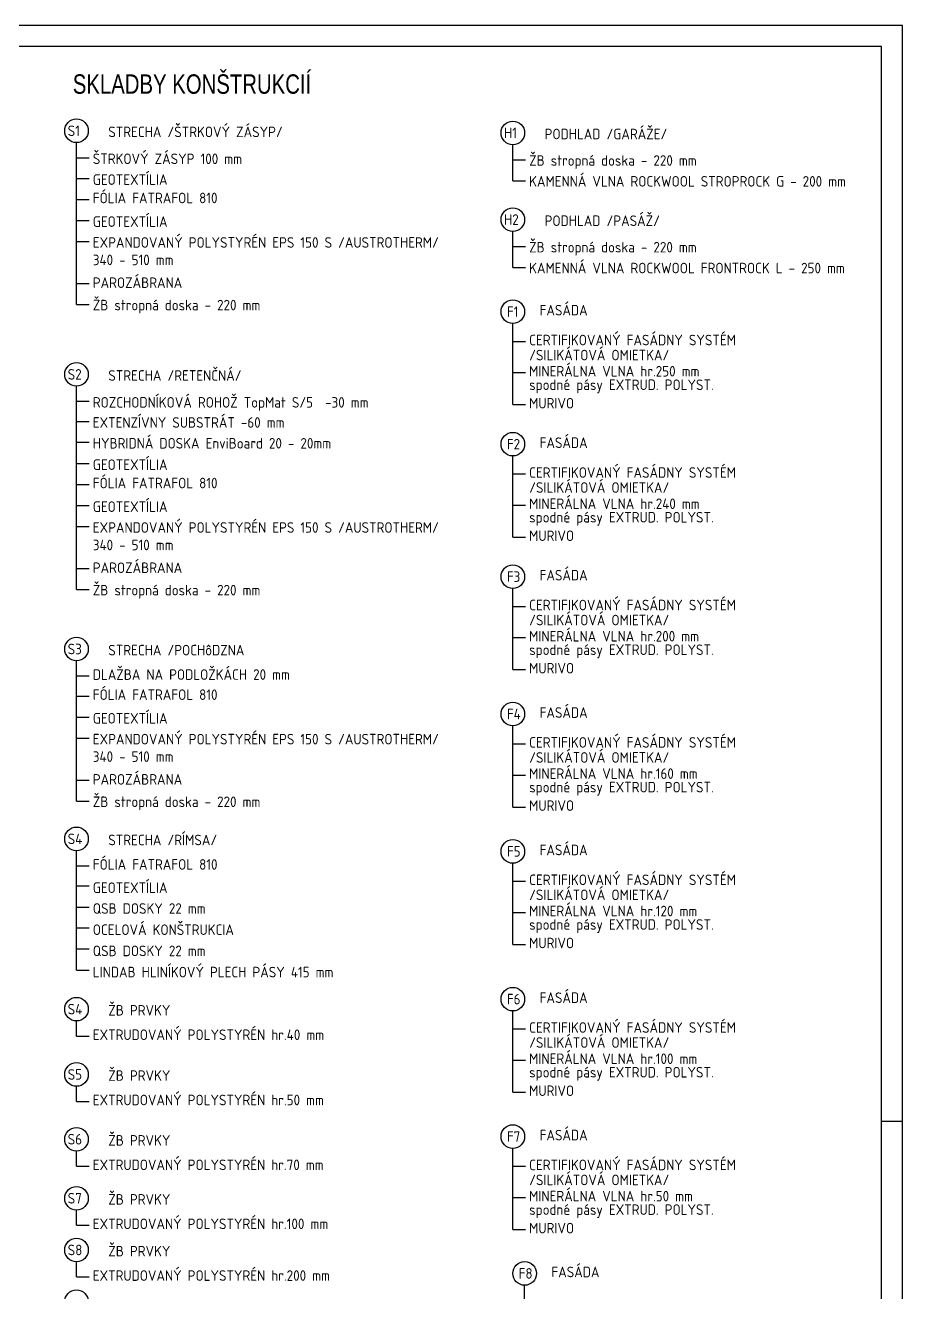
# Model space of a CAD drawing. Extents: x 3792242 to 5145247, y -1546315 to -1031918.
# Drawn here: x 3952818 to 3963214, y -1532873 to -1517856 of the extents above; entities that cross this region are included whole.
import ezdxf

# ---------------------------------------------------------------- set-up
doc = ezdxf.new("R2010")
doc.units = 0
doc.header["$MEASUREMENT"] = 0
doc.layers.add('OKNÁ', color=143, linetype='CONTINUOUS')
doc.layers.add('TENKÁ', color=7, linetype='CONTINUOUS')
doc.styles.add('STYLE1', font='isocp.shx')
doc.styles.add('style4', font='arial.ttf', dxfattribs={"width": 0.75})

msp = doc.modelspace()

# ---------------------------------------------------------------- linework, layer by layer
at = {"layer": 'OKNÁ', "ltscale": 0.25}
for p, q in [((3953423.966, -1521162.555), (3953423.966, -1519245.041)), ((3958594.466, -1519696.238), (3958594.466, -1519270.13)), ((3953423.966, -1519424.372), (3953573.966, -1519424.372)), ((3958594.466, -1519449.461), (3958744.466, -1519449.461)), ((3953423.966, -1519671.149), (3953573.966, -1519671.149)), ((3958594.466, -1519696.238), (3958744.466, -1519696.238)), ((3953423.966, -1519917.926), (3953573.966, -1519917.926)), ((3953423.966, -1520169.001), (3953573.966, -1520169.001)), ((3958594.466, -1520723.738), (3958594.466, -1520297.63)), ((3953423.966, -1520415.778), (3953573.966, -1520415.778)), ((3958594.466, -1520476.961), (3958744.466, -1520476.961)), ((3958594.466, -1520723.738), (3958744.466, -1520723.738)), ((3953423.966, -1520915.778), (3953573.966, -1520915.778)), ((3953423.966, -1521162.555), (3953573.966, -1521162.555)), ((3958594.466, -1522350.267), (3958594.466, -1521388.669)), ((3958594.466, -1521601.382), (3958744.466, -1521601.382)), ((3958594.466, -1521971.159), (3958744.466, -1521971.159)), ((3953423.966, -1524540.46), (3953423.966, -1522131.541)), ((3953423.966, -1522310.872), (3953573.966, -1522310.872)), ((3958594.466, -1522350.267), (3958744.466, -1522350.267)), ((3953423.966, -1522549.055), (3953573.966, -1522549.055)), ((3953423.966, -1522795.832), (3953573.966, -1522795.832)), ((3953423.966, -1523049.055), (3953573.966, -1523049.055)), ((3958594.466, -1523920.267), (3958594.466, -1522958.669)), ((3958594.466, -1523171.382), (3958744.466, -1523171.382)), ((3953423.966, -1523295.832), (3953573.966, -1523295.832)), ((3958594.466, -1523541.159), (3958744.466, -1523541.159)), ((3953423.966, -1523546.906), (3953573.966, -1523546.906)), ((3953423.966, -1523793.683), (3953573.966, -1523793.683)), ((3958594.466, -1523920.267), (3958744.466, -1523920.267)), ((3953423.966, -1524293.683), (3953573.966, -1524293.683)), ((3953423.966, -1524540.46), (3953573.966, -1524540.46)), ((3958594.466, -1525490.267), (3958594.466, -1524528.669)), ((3958594.466, -1524741.382), (3958744.466, -1524741.382)), ((3958594.466, -1525111.159), (3958744.466, -1525111.159)), ((3953423.966, -1527048.349), (3953423.966, -1525386.207)), ((3958594.466, -1525490.267), (3958744.466, -1525490.267)), ((3953423.966, -1525565.538), (3953573.966, -1525565.538)), ((3953423.966, -1525803.721), (3953573.966, -1525803.721)), ((3953423.966, -1525803.721), (3953573.966, -1525803.721)), ((3953423.966, -1526054.795), (3953573.966, -1526054.795)), ((3958594.466, -1527118.332), (3958594.466, -1526156.733)), ((3953423.966, -1526301.572), (3953573.966, -1526301.572)), ((3958594.466, -1526369.446), (3958744.466, -1526369.446)), ((3953423.966, -1526801.572), (3953573.966, -1526801.572)), ((3958594.466, -1526739.223), (3958744.466, -1526739.223)), ((3953423.966, -1527048.349), (3953573.966, -1527048.349)), ((3958594.466, -1527118.332), (3958744.466, -1527118.332)), ((3953423.966, -1529051.294), (3953423.966, -1527635.929)), ((3953423.966, -1527815.26), (3953573.966, -1527815.26)), ((3958594.466, -1528746.396), (3958594.466, -1527784.798)), ((3958594.466, -1527997.51), (3958744.466, -1527997.51)), ((3953423.966, -1528053.443), (3953573.966, -1528053.443)), ((3953423.966, -1528053.443), (3953573.966, -1528053.443)), ((3953423.966, -1528304.517), (3953573.966, -1528304.517)), ((3958594.466, -1528367.287), (3958744.466, -1528367.287)), ((3953423.966, -1528551.294), (3953573.966, -1528551.294)), ((3953423.966, -1528798.072), (3953573.966, -1528798.072)), ((3958594.466, -1528746.396), (3958744.466, -1528746.396)), ((3953423.966, -1529051.294), (3953573.966, -1529051.294)), ((3958594.466, -1530496.96), (3958594.466, -1529535.362)), ((3953423.966, -1529833.41), (3953423.966, -1529654.079)), ((3953423.966, -1529833.41), (3953573.966, -1529833.41)), ((3958594.466, -1529748.075), (3958744.466, -1529748.075)), ((3958594.466, -1530117.852), (3958744.466, -1530117.852)), ((3953423.966, -1530606.91), (3953423.966, -1530427.579)), ((3958594.466, -1530496.96), (3958744.466, -1530496.96)), ((3953423.966, -1530606.91), (3953573.966, -1530606.91)), ((3953423.966, -1531374.91), (3953423.966, -1531195.579)), ((3958594.466, -1532125.025), (3958594.466, -1531163.426)), ((3953423.966, -1531374.91), (3953573.966, -1531374.91)), ((3958594.466, -1531376.139), (3958744.466, -1531376.139)), ((3958594.466, -1531745.916), (3958744.466, -1531745.916)), ((3953423.966, -1532074.309), (3953423.966, -1531894.977)), ((3953423.966, -1532074.309), (3953573.966, -1532074.309)), ((3958594.466, -1532125.025), (3958744.466, -1532125.025)), ((3953423.966, -1532687.309), (3953423.966, -1532507.977)), ((3953423.966, -1532687.309), (3953573.966, -1532687.309)), ((3958734.337, -1533747.07), (3958734.337, -1532785.471))]:
    msp.add_line(p, q, dxfattribs=at)
for centre in [(3953423.966, -1519105.041), (3958594.466, -1519130.13), (3958594.466, -1520157.63), (3958594.466, -1521248.669), (3953423.966, -1521991.541), (3958594.466, -1522818.669), (3958594.466, -1524388.669), (3953423.966, -1525246.207), (3958594.466, -1526016.733), (3953423.966, -1527495.929), (3958594.466, -1527644.798), (3953423.966, -1529514.079), (3958594.466, -1529395.362), (3953423.966, -1530287.579), (3958594.466, -1531023.426), (3953423.966, -1531055.579), (3953423.966, -1531754.977), (3953423.966, -1532367.977), (3958734.337, -1532645.471), (3953423.966, -1532980.977)]:
    msp.add_circle(centre, 140, dxfattribs=at)
at = {"layer": 'TENKÁ', "color": 7}
for p, q in [((3963213.575, -1517855.516), (3886156.575, -1517855.516)), ((3963213.575, -1545689.552), (3963213.575, -1517855.516)), ((3962963.575, -1518105.516), (3886406.575, -1518105.516)), ((3962963.575, -1545439.552), (3962963.575, -1518105.516))]:
    msp.add_line(p, q, dxfattribs=at)
at = {"layer": 'TENKÁ', "ltscale": 0.25}
msp.add_line((3962963.575, -1530839.552), (3963213.575, -1530839.552), dxfattribs=at)

# ---------------------------------------------------------------- texts
at = {"layer": 'TENKÁ', "ltscale": 0.25, "style": 'style4', "width": 0.75}
msp.add_text('SKLADBY KONŠTRUKCIÍ', height=230, dxfattribs=at).set_placement((3953379.828, -1518666.242))
at = {"layer": 'TENKÁ', "ltscale": 0.25, "style": 'STYLE1'}
for s, p in [('STRECHA /ŠTRKOVÝ ZÁSYP/', (3953800.71, -1519180.551)), ('PODHLAD /GARÁŽE/', (3958971.21, -1519205.64)), ('S1', (3953319.662, -1519167.219)), ('H1', (3958490.162, -1519192.307)), ('ŠTRKOVÝ ZÁSYP 100 mm', (3953617.053, -1519499.248)), ('ŽB stropná doska - 220 mm', (3958787.553, -1519519.734)), ('GEOTEXTÍLIA', (3953617.053, -1519746.025)), ('KAMENNÁ VLNA ROCKWOOL STROPROCK G - 200 mm', (3958787.553, -1519766.511)), ('FÓLIA FATRAFOL 810', (3953617.053, -1519963.817)), ('GEOTEXTÍLIA', (3953617.053, -1520243.877)), ('PODHLAD /PASÁŽ/', (3958971.21, -1520233.14)), ('H2', (3958490.162, -1520219.807)), ('EXPANDOVANÝ POLYSTYRÉN EPS 150 S /AUSTROTHERM/', (3953617.053, -1520490.654)), ('ŽB stropná doska - 220 mm', (3958787.553, -1520547.234)), ('340 - 510 mm', (3953617.053, -1520697.828)), ('KAMENNÁ VLNA ROCKWOOL FRONTROCK L - 250 mm', (3958787.553, -1520794.011)), ('PAROZÁBRANA', (3953617.053, -1520967.302)), ('ŽB stropná doska - 220 mm', (3953617.053, -1521232.828)), ('FASÁDA', (3958911.731, -1521293.689)), ('F1', (3958523.162, -1521310.847)), ('CERTIFIKOVANÝ FASÁDNY SYSTÉM', (3958787.553, -1521647.272)), ('/SILIKÁTOVÁ OMIETKA/', (3958787.553, -1521825.272)), ('MINERÁLNA VLNA hr.250 mm', (3958787.553, -1522017.049)), ('S2', (3953319.662, -1522053.719)), ('STRECHA /RETENČNÁ/', (3953800.71, -1522067.051)), ('spodné pásy EXTRUD. POLYST.', (3958787.553, -1522177.049)), ('ROZCHODNÍKOVÁ ROHOŽ TopMat S/5  -30 mm', (3953617.053, -1522385.748)), ('MURIVO', (3958787.553, -1522396.158)), ('EXTENZÍVNY SUBSTRÁT -60 mm', (3953617.053, -1522623.931)), ('HYBRIDNÁ DOSKA EnviBoard 20 - 20mm', (3953617.053, -1522870.708)), ('F2', (3958523.162, -1522880.847)), ('FASÁDA', (3958911.731, -1522863.689)), ('GEOTEXTÍLIA', (3953617.053, -1523123.931)), ('CERTIFIKOVANÝ FASÁDNY SYSTÉM', (3958787.553, -1523217.272)), ('FÓLIA FATRAFOL 810', (3953617.053, -1523341.723)), ('/SILIKÁTOVÁ OMIETKA/', (3958787.553, -1523395.272)), ('GEOTEXTÍLIA', (3953617.053, -1523621.782)), ('MINERÁLNA VLNA hr.240 mm', (3958787.553, -1523587.049)), ('spodné pásy EXTRUD. POLYST.', (3958787.553, -1523747.049)), ('EXPANDOVANÝ POLYSTYRÉN EPS 150 S /AUSTROTHERM/', (3953617.053, -1523868.559)), ('MURIVO', (3958787.553, -1523966.158)), ('340 - 510 mm', (3953617.053, -1524075.734)), ('PAROZÁBRANA', (3953617.053, -1524345.207)), ('FASÁDA', (3958911.731, -1524433.689)), ('ŽB stropná doska - 220 mm', (3953617.053, -1524610.734)), ('F3', (3958523.162, -1524450.847)), ('CERTIFIKOVANÝ FASÁDNY SYSTÉM', (3958787.553, -1524787.272)), ('/SILIKÁTOVÁ OMIETKA/', (3958787.553, -1524965.272)), ('MINERÁLNA VLNA hr.200 mm', (3958787.553, -1525157.049)), ('S3', (3953319.662, -1525308.385)), ('STRECHA /POCHôDZNA', (3953800.71, -1525321.718)), ('spodné pásy EXTRUD. POLYST.', (3958787.553, -1525317.049)), ('DLAŽBA NA PODLOŽKÁCH 20 mm', (3953617.053, -1525611.429)), ('MURIVO', (3958787.553, -1525536.158)), ('FÓLIA FATRAFOL 810', (3953617.053, -1525849.612)), ('FASÁDA', (3958911.731, -1526061.753)), ('GEOTEXTÍLIA', (3953617.053, -1526129.671)), ('F4', (3958523.162, -1526078.911)), ('EXPANDOVANÝ POLYSTYRÉN EPS 150 S /AUSTROTHERM/', (3953617.053, -1526376.448)), ('CERTIFIKOVANÝ FASÁDNY SYSTÉM', (3958787.553, -1526415.337)), ('340 - 510 mm', (3953617.053, -1526583.623)), ('/SILIKÁTOVÁ OMIETKA/', (3958787.553, -1526593.337)), ('PAROZÁBRANA', (3953617.053, -1526853.096)), ('MINERÁLNA VLNA hr.160 mm', (3958787.553, -1526785.114)), ('spodné pásy EXTRUD. POLYST.', (3958787.553, -1526945.114)), ('ŽB stropná doska - 220 mm', (3953617.053, -1527118.623)), ('MURIVO', (3958787.553, -1527164.222)), ('S4', (3953319.662, -1527558.107)), ('STRECHA /RÍMSA/', (3953800.71, -1527571.44)), ('F5', (3958523.162, -1527706.976)), ('FASÁDA', (3958911.731, -1527689.818)), ('FÓLIA FATRAFOL 810', (3953617.053, -1527861.151)), ('CERTIFIKOVANÝ FASÁDNY SYSTÉM', (3958787.553, -1528043.401)), ('GEOTEXTÍLIA', (3953617.053, -1528136.913)), ('/SILIKÁTOVÁ OMIETKA/', (3958787.553, -1528221.401)), ('QSB DOSKY 22 mm', (3953617.053, -1528383.691)), ('MINERÁLNA VLNA hr.120 mm', (3958787.553, -1528413.178)), ('OCELOVÁ KONŠTRUKCIA', (3953617.053, -1528634.765)), ('spodné pásy EXTRUD. POLYST.', (3958787.553, -1528573.178)), ('QSB DOSKY 22 mm', (3953617.053, -1528885.839)), ('MURIVO', (3958787.553, -1528792.287)), ('LINDAB HLINÍKOVÝ PLECH PÁSY 415 mm', (3953617.053, -1529136.913)), ('F6', (3958523.162, -1529457.54)), ('FASÁDA', (3958911.731, -1529440.382)), ('S4', (3953319.662, -1529576.257)), ('ŽB PRVKY', (3953800.71, -1529589.59)), ('CERTIFIKOVANÝ FASÁDNY SYSTÉM', (3958787.553, -1529793.965)), ('EXTRUDOVANÝ POLYSTYRÉN hr.40 mm', (3953617.053, -1529879.301)), ('/SILIKÁTOVÁ OMIETKA/', (3958787.553, -1529971.965)), ('MINERÁLNA VLNA hr.100 mm', (3958787.553, -1530163.742)), ('S5', (3953319.662, -1530349.757)), ('ŽB PRVKY', (3953800.71, -1530363.09)), ('spodné pásy EXTRUD. POLYST.', (3958787.553, -1530323.742)), ('MURIVO', (3958787.553, -1530542.851)), ('EXTRUDOVANÝ POLYSTYRÉN hr.50 mm', (3953617.053, -1530652.801)), ('FASÁDA', (3958911.731, -1531068.446)), ('S6', (3953319.662, -1531117.757)), ('ŽB PRVKY', (3953800.71, -1531131.09)), ('F7', (3958523.162, -1531085.604)), ('EXTRUDOVANÝ POLYSTYRÉN hr.70 mm', (3953617.053, -1531420.801)), ('CERTIFIKOVANÝ FASÁDNY SYSTÉM', (3958787.553, -1531422.03)), ('/SILIKÁTOVÁ OMIETKA/', (3958787.553, -1531600.03)), ('MINERÁLNA VLNA hr.50 mm', (3958787.553, -1531791.807)), ('S7', (3953319.662, -1531817.155)), ('ŽB PRVKY', (3953800.71, -1531830.488)), ('EXTRUDOVANÝ POLYSTYRÉN hr.100 mm', (3953617.053, -1532120.199)), ('spodné pásy EXTRUD. POLYST.', (3958787.553, -1531951.807)), ('MURIVO', (3958787.553, -1532170.915)), ('S8', (3953319.662, -1532430.155)), ('ŽB PRVKY', (3953800.71, -1532443.488)), ('FASÁDA', (3959051.602, -1532690.491)), ('EXTRUDOVANÝ POLYSTYRÉN hr.200 mm', (3953617.053, -1532733.199)), ('F8', (3958663.032, -1532707.649))]:
    msp.add_text(s, height=125, dxfattribs=at).set_placement(p)

doc.saveas('drawing.dxf')
